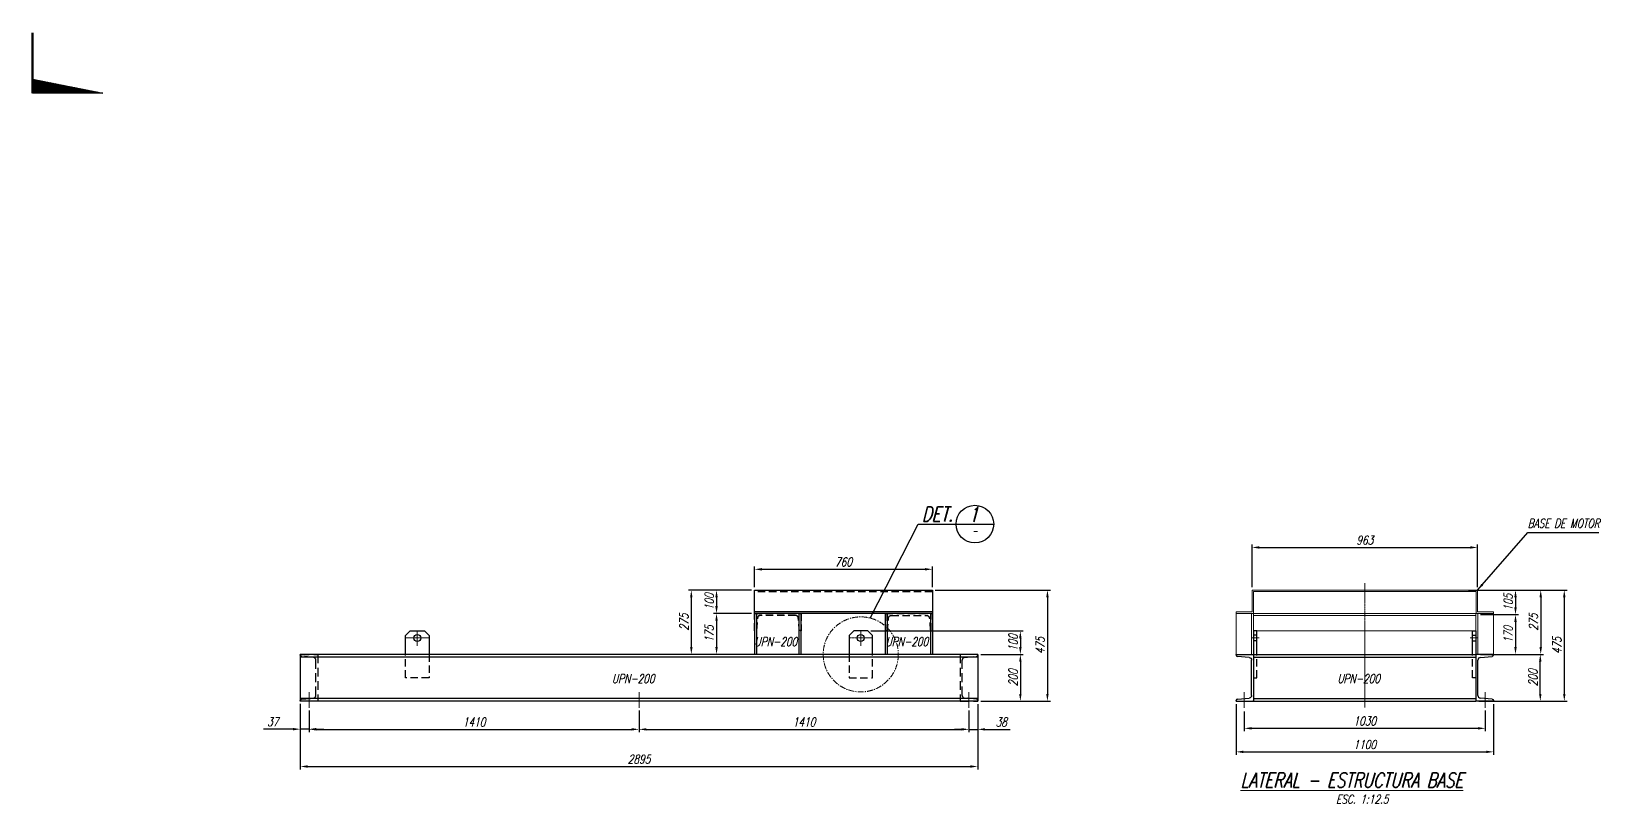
# Model space of a CAD drawing. Header units: millimetres. Extents: x -2122 to 22797, y 3569 to 89276.
# Drawn here: x -1977 to 4729, y 74422 to 77725 of the extents above; entities that cross this region are included whole.
import ezdxf
from ezdxf.enums import TextEntityAlignment as Align

# ---------------------------------------------------------------- set-up
doc = ezdxf.new("R2010")
doc.units = ezdxf.units.MM
doc.header["$LTSCALE"] = 20
doc.linetypes.add('CENTER', pattern=[2, 1.25, -0.25, 0.25, -0.25])
doc.linetypes.add('HIDDEN', pattern=[9.525, 6.35, -3.175])
for name, color, linetype in [('IA-DIM', 7, 'Continuous'), ('IA-EJES', 4, 'CENTER'), ('IA-ESTRUCTURAS', 2, 'Continuous'), ('IA-SEGM', 1, 'HIDDEN'), ('IA-SIMBOLS', 2, 'Continuous'), ('IA-TEXT', 2, 'Continuous')]:
    doc.layers.add(name, color=color, linetype=linetype)
doc.layers.add('IA-TITLE', color=6, linetype='Continuous', lineweight=13)
doc.layers.add('IA-TRAZ', color=8, linetype='Continuous', lineweight=5)
doc.styles.add('ING-AMB', font='romans.shx', dxfattribs={"width": 0.75, "oblique": 15})
doc.styles.add('SALVADOR', font='romans.shx', dxfattribs={"width": 0.75, "oblique": 15})
doc.dimstyles.new('ING-AMB 12.5', dxfattribs={"dimscale": 12.5, "dimtxt": 3, "dimasz": 2.5, "dimexe": 1, "dimexo": 1, "dimgap": 1, "dimtad": 1, "dimdec": 0, "dimzin": 0, "dimdsep": 46, "dimtxsty": 'ING-AMB', "dimcen": 0.1, "dimclrd": 7, "dimclre": 7, "dimclrt": 2, "dimadec": 0, "dimazin": 0, "dimtfac": 1, "dimtdec": 0, "dimtmove": 0, "dimatfit": 3, "dimfxl": 1, "dimtolj": 1, "dimtzin": 0, "dimarcsym": 0})

# ---------------------------------------------------------------- blocks, each defined once
blk = doc.blocks.new('*X23')
at = {"color": 0}
for p, q in [((2.47, 3), (2.84, 3.37)), ((2.65, 3), (3.06, 3.41)), ((2.82, 3), (3.28, 3.46)), ((3, 3), (3.5, 3.5)), ((3.18, 3), (3.72, 3.54)), ((3.35, 3), (3.94, 3.59)), ((3.53, 3), (4.16, 3.63)), ((3.71, 3), (4.38, 3.68)), ((3.88, 3), (4.6, 3.72)), ((4.06, 3), (4.83, 3.77)), ((4.24, 3), (5.05, 3.81)), ((4.41, 3), (5.27, 3.85)), ((4.59, 3), (5.49, 3.9)), ((4.77, 3), (5.71, 3.94)), ((4.94, 3), (5.93, 3.99)), ((5.12, 3), (6.15, 4.03)), ((5.3, 3), (6.37, 4.07)), ((5.47, 3), (6.59, 4.12)), ((5.65, 3), (6.81, 4.16)), ((5.83, 3), (7.04, 4.21)), ((6.01, 3), (7.26, 4.25)), ((6.18, 3), (7.48, 4.3)), ((6.36, 3), (7.7, 4.34)), ((6.54, 3), (7.92, 4.38)), ((6.71, 3), (8.14, 4.43)), ((6.89, 3), (8.36, 4.47)), ((7.07, 3), (8.58, 4.52)), ((7.24, 3), (8.8, 4.56)), ((7.42, 3), (9.02, 4.6)), ((7.6, 3), (9.25, 4.65)), ((7.77, 3), (9.47, 4.69)), ((7.95, 3), (9.69, 4.74)), ((8.13, 3), (9.91, 4.78)), ((8.3, 3), (10.13, 4.83)), ((8.48, 3), (10.35, 4.87)), ((8.66, 3), (10.57, 4.91)), ((8.83, 3), (10.79, 4.96)), ((9.01, 3), (11.01, 5)), ((9.19, 3), (11.23, 5.05)), ((9.36, 3), (11.45, 5.09)), ((9.54, 3), (11.68, 5.14)), ((9.72, 3), (11.9, 5.18)), ((9.89, 3), (12.12, 5.22)), ((10.07, 3), (12.34, 5.27)), ((10.25, 3), (12.56, 5.31)), ((10.42, 3), (12.78, 5.36)), ((10.6, 3), (13, 5.4)), ((10.78, 3), (13.22, 5.44)), ((10.95, 3), (13.44, 5.49)), ((11.13, 3), (13.66, 5.53)), ((11.31, 3), (13.89, 5.58)), ((11.49, 3), (14.11, 5.62)), ((11.66, 3), (14.33, 5.67)), ((11.84, 3), (14.55, 5.71)), ((12.02, 3), (14.77, 5.75)), ((12.19, 3), (14.99, 5.8)), ((12.37, 3), (15.21, 5.84)), ((12.55, 3), (15.43, 5.89)), ((12.72, 3), (15.65, 5.93)), ((12.9, 3), (15.87, 5.97)), ((13.08, 3), (16, 5.92)), ((13.25, 3), (16, 5.75)), ((13.43, 3), (16, 5.57)), ((13.61, 3), (16, 5.39)), ((13.78, 3), (16, 5.22)), ((13.96, 3), (16, 5.04)), ((14.14, 3), (16, 4.86)), ((14.31, 3), (16, 4.69)), ((14.49, 3), (16, 4.51)), ((14.67, 3), (16, 4.33)), ((14.84, 3), (16, 4.16)), ((15.02, 3), (16, 3.98)), ((15.2, 3), (16, 3.8)), ((15.37, 3), (16, 3.63)), ((15.55, 3), (16, 3.45)), ((1.06, 3), (1.07, 3.01)), ((1.23, 3), (1.29, 3.06)), ((1.41, 3), (1.51, 3.1)), ((1.59, 3), (1.73, 3.15)), ((1.76, 3), (1.95, 3.19)), ((1.94, 3), (2.17, 3.23)), ((2.12, 3), (2.4, 3.28)), ((2.29, 3), (2.62, 3.32)), ((15.73, 3), (16, 3.27)), ((15.9, 3), (16, 3.1))]:
    blk.add_line(p, q, dxfattribs=at)
blk = doc.blocks.new('FLECOR')
at = {"layer": 'IA-SIMBOLS'}
for p, q in [((0, -9.98), (-15, -12.98)), ((-15, -12.98), (0, -12.98))]:
    blk.add_line(p, q, dxfattribs=at)
at = {"layer": 'IA-SIMBOLS', "const_width": 0.5}
blk.add_lwpolyline([(0, -12.98), (0, 0)], dxfattribs=at)
at = {"layer": 'IA-SIMBOLS'}
blk.add_blockref('*X23', (-16, -15.98), dxfattribs=at)
blk = doc.blocks.new('DET')
blk.add_line((8.73, 0), (33.29, 0))
blk.add_circle((26.86, 0), 6.43)
at = {"style": 'SALVADOR', "oblique": 15, "width": 0.75}
blk.add_text('DET.', height=5, dxfattribs=at).set_placement((19.34, 0.94), align=Align.RIGHT)
for tag, height, p in [('1', 5, (26.37, 0.82)), ('REFER', 2, (26.86, -3.34))]:
    blk.add_attdef(tag, text='', height=height, dxfattribs=at).set_placement(p, align=Align.CENTER)
blk = doc.blocks.new('*D64')
at = {"layer": 'Defpoints', "color": 0, "ltscale": 0.25, "transparency": 16777216}
for p in [(-827.9, 74860.8), (2067.1, 74860.8), (2067.1, 74581.2)]:
    blk.add_point(p, dxfattribs=at)
at = {"layer": 'IA-DIM', "color": 7, "lineweight": -2, "ltscale": 0.25, "transparency": 16777216}
for p, q in [((-827.9, 74848.3), (-827.9, 74568.7)), ((2067.1, 74848.3), (2067.1, 74568.7)), ((-796.6, 74581.2), (2035.9, 74581.2))]:
    blk.add_line(p, q, dxfattribs=at)
at = {"layer": 'IA-DIM', "color": 7, "ltscale": 0.25, "transparency": 16777216}
for points in [[(-796.6, 74586.4), (-796.6, 74576), (-827.9, 74581.2)], [(2035.9, 74586.4), (2035.9, 74576), (2067.1, 74581.2)]]:
    blk.add_solid(points, dxfattribs=at)
at = {"layer": 'IA-DIM', "color": 2, "ltscale": 0.25, "transparency": 16777216, "insert": (619.6, 74612.5), "char_height": 37.5, "attachment_point": 5, "style": 'ING-AMB'}
blk.add_mtext('\\A1;2895', dxfattribs=at)
blk = doc.blocks.new('*D65')
at = {"layer": 'Defpoints', "color": 0, "ltscale": 0.25, "transparency": 16777216}
for p in [(3171.1, 74860.8), (4271.1, 74860.8), (4271.1, 74643.8)]:
    blk.add_point(p, dxfattribs=at)
at = {"layer": 'IA-DIM', "color": 7, "lineweight": -2, "ltscale": 0.25, "transparency": 16777216}
for p, q in [((3171.1, 74848.3), (3171.1, 74631.3)), ((4271.1, 74848.3), (4271.1, 74631.3)), ((3202.4, 74643.8), (4239.9, 74643.8))]:
    blk.add_line(p, q, dxfattribs=at)
at = {"layer": 'IA-DIM', "color": 7, "ltscale": 0.25, "transparency": 16777216}
for points in [[(3202.4, 74649), (3202.4, 74638.6), (3171.1, 74643.8)], [(4239.9, 74649), (4239.9, 74638.6), (4271.1, 74643.8)]]:
    blk.add_solid(points, dxfattribs=at)
at = {"layer": 'IA-DIM', "color": 2, "ltscale": 0.25, "transparency": 16777216, "insert": (3721.1, 74675.1), "char_height": 37.5, "attachment_point": 5, "style": 'ING-AMB'}
blk.add_mtext('\\A1;1100', dxfattribs=at)
blk = doc.blocks.new('*D77')
at = {"layer": 'Defpoints', "color": 0, "ltscale": 0.25, "transparency": 16777216}
for p in [(2067.1, 75060.8), (2067.1, 74860.8), (2249.2, 74860.8)]:
    blk.add_point(p, dxfattribs=at)
at = {"layer": 'IA-DIM', "color": 7, "lineweight": -2, "ltscale": 0.25, "transparency": 16777216}
for p, q in [((2079.6, 75060.8), (2261.7, 75060.8)), ((2249.2, 75029.5), (2249.2, 74892)), ((2079.6, 74860.8), (2261.7, 74860.8))]:
    blk.add_line(p, q, dxfattribs=at)
at = {"layer": 'IA-DIM', "color": 7, "ltscale": 0.25, "transparency": 16777216}
for points in [[(2244, 75029.5), (2254.4, 75029.5), (2249.2, 75060.8)], [(2244, 74892), (2254.4, 74892), (2249.2, 74860.8)]]:
    blk.add_solid(points, dxfattribs=at)
at = {"layer": 'IA-DIM', "color": 2, "ltscale": 0.25, "transparency": 16777216, "insert": (2217.9, 74960.8), "char_height": 37.5, "attachment_point": 5, "rotation": 90, "style": 'ING-AMB'}
blk.add_mtext('\\A1;200', dxfattribs=at)
blk = doc.blocks.new('*D78')
at = {"layer": 'Defpoints', "color": 0, "ltscale": 0.25, "transparency": 16777216}
for p in [(1597.1, 75160.8), (2067.1, 75060.8), (2249.2, 75060.8)]:
    blk.add_point(p, dxfattribs=at)
at = {"layer": 'IA-DIM', "color": 7, "lineweight": -2, "ltscale": 0.25, "transparency": 16777216}
for p, q in [((1609.6, 75160.8), (2261.7, 75160.8)), ((2249.2, 75129.5), (2249.2, 75092)), ((2079.6, 75060.8), (2261.7, 75060.8))]:
    blk.add_line(p, q, dxfattribs=at)
at = {"layer": 'IA-DIM', "color": 7, "ltscale": 0.25, "transparency": 16777216}
for points in [[(2244, 75129.5), (2254.4, 75129.5), (2249.2, 75160.8)], [(2244, 75092), (2254.4, 75092), (2249.2, 75060.8)]]:
    blk.add_solid(points, dxfattribs=at)
at = {"layer": 'IA-DIM', "color": 2, "ltscale": 0.25, "transparency": 16777216, "insert": (2217.9, 75110.8), "char_height": 37.5, "attachment_point": 5, "rotation": 90, "style": 'ING-AMB'}
blk.add_mtext('\\A1;100', dxfattribs=at)
blk = doc.blocks.new('A$C34910ced')
at = {"color": 0, "linetype": 'Continuous', "lineweight": 0, "extrusion": (2.22045e-16, 1, -2.22045e-16)}
for p, q in [((24312.7, -745), (24487.7, -745)), ((24312.7, -745), (24312.7, -820)), ((24487.7, -820), (24487.7, -745)), ((24494.1, -745), (24487.7, -745)), ((24487.7, -745), (24487.7, -819.6)), ((24494.1, -813.3), (24494.1, -745)), ((24487.7, -811.5), (24312.7, -811.5)), ((24487.7, -820), (24312.7, -820)), ((24412.7, -820), (24412.7, -1770)), ((24412.7, -820), (24487.7, -820)), ((24479.2, -1770), (24479.2, -820)), ((24487.7, -819.6), (24581.4, -819.6)), ((24487.7, -1770), (24487.7, -820)), ((24494.1, -813.3), (24587.7, -813.3)), ((24581.4, -819.6), (24581.4, -1770.4)), ((24587.7, -1776.7), (24587.7, -813.3)), ((24312.7, -1845), (24312.7, -1770)), ((24487.7, -1770), (24312.7, -1770)), ((24487.7, -1778.5), (24312.7, -1778.5)), ((24487.7, -1770), (24412.7, -1770)), ((24487.7, -1770), (24487.7, -1845)), ((24487.7, -1770.4), (24487.7, -1845)), ((24487.7, -1770.4), (24581.4, -1770.4)), ((24494.1, -1776.7), (24587.7, -1776.7)), ((24494.1, -1845), (24494.1, -1776.7)), ((24312.7, -1845), (24487.7, -1845)), ((24487.7, -1845), (24494.1, -1845))]:
    blk.add_line(p, q, dxfattribs=at)
blk = doc.blocks.new('*D95')
at = {"layer": 'Defpoints', "color": 0, "ltscale": 0.25, "transparency": 16777216}
for p in [(1873.1, 75335.8), (2067.1, 74860.8), (2364.9, 74860.8)]:
    blk.add_point(p, dxfattribs=at)
at = {"layer": 'IA-DIM', "color": 7, "lineweight": -2, "ltscale": 0.25, "transparency": 16777216}
for p, q in [((1885.6, 75335.8), (2377.4, 75335.8)), ((2364.9, 75304.5), (2364.9, 74892)), ((2079.6, 74860.8), (2377.4, 74860.8))]:
    blk.add_line(p, q, dxfattribs=at)
at = {"layer": 'IA-DIM', "color": 7, "ltscale": 0.25, "transparency": 16777216}
for points in [[(2359.7, 75304.5), (2370.1, 75304.5), (2364.9, 75335.8)], [(2359.7, 74892), (2370.1, 74892), (2364.9, 74860.8)]]:
    blk.add_solid(points, dxfattribs=at)
at = {"layer": 'IA-DIM', "color": 2, "ltscale": 0.25, "transparency": 16777216, "insert": (2333.6, 75098.3), "char_height": 37.5, "attachment_point": 5, "rotation": 90, "style": 'ING-AMB'}
blk.add_mtext('\\A1;475', dxfattribs=at)
blk = doc.blocks.new('*D96')
at = {"layer": 'Defpoints', "color": 0, "ltscale": 0.25, "transparency": 16777216}
for p in [(1113.1, 75335.8), (843, 75060.8), (1113.1, 75060.8)]:
    blk.add_point(p, dxfattribs=at)
at = {"layer": 'IA-DIM', "color": 7, "lineweight": -2, "ltscale": 0.25, "transparency": 16777216}
for p, q in [((1100.6, 75335.8), (830.5, 75335.8)), ((843, 75304.5), (843, 75092)), ((1100.6, 75060.8), (830.5, 75060.8))]:
    blk.add_line(p, q, dxfattribs=at)
at = {"layer": 'IA-DIM', "color": 7, "ltscale": 0.25, "transparency": 16777216}
for points in [[(837.8, 75304.5), (848.2, 75304.5), (843, 75335.8)], [(837.8, 75092), (848.2, 75092), (843, 75060.8)]]:
    blk.add_solid(points, dxfattribs=at)
at = {"layer": 'IA-DIM', "color": 2, "ltscale": 0.25, "transparency": 16777216, "insert": (811.7, 75198.3), "char_height": 37.5, "attachment_point": 5, "rotation": 90, "style": 'ING-AMB'}
blk.add_mtext('\\A1;275', dxfattribs=at)
blk = doc.blocks.new('*D97')
at = {"layer": 'Defpoints', "color": 0, "ltscale": 0.25, "transparency": 16777216}
for p in [(1873.1, 75424.6), (1113.1, 75335.8), (1873.1, 75335.8)]:
    blk.add_point(p, dxfattribs=at)
at = {"layer": 'IA-DIM', "color": 7, "lineweight": -2, "ltscale": 0.25, "transparency": 16777216}
for p, q in [((1113.1, 75348.3), (1113.1, 75437.1)), ((1144.4, 75424.6), (1841.9, 75424.6)), ((1873.1, 75348.3), (1873.1, 75437.1))]:
    blk.add_line(p, q, dxfattribs=at)
at = {"layer": 'IA-DIM', "color": 7, "ltscale": 0.25, "transparency": 16777216}
for points in [[(1144.4, 75429.8), (1144.4, 75419.4), (1113.1, 75424.6)], [(1841.9, 75429.8), (1841.9, 75419.4), (1873.1, 75424.6)]]:
    blk.add_solid(points, dxfattribs=at)
at = {"layer": 'IA-DIM', "color": 2, "ltscale": 0.25, "transparency": 16777216, "insert": (1493.1, 75455.9), "char_height": 37.5, "attachment_point": 5, "style": 'ING-AMB'}
blk.add_mtext('\\A1;760', dxfattribs=at)
blk = doc.blocks.new('*D98')
at = {"layer": 'Defpoints', "color": 0, "ltscale": 0.25, "transparency": 16777216}
for p in [(4202.8, 75518), (3239.4, 75335.8), (4202.8, 75335.8)]:
    blk.add_point(p, dxfattribs=at)
at = {"layer": 'IA-DIM', "color": 7, "lineweight": -2, "ltscale": 0.25, "transparency": 16777216}
for p, q in [((3239.4, 75348.3), (3239.4, 75530.5)), ((3270.6, 75518), (4171.6, 75518)), ((4202.8, 75348.3), (4202.8, 75530.5))]:
    blk.add_line(p, q, dxfattribs=at)
at = {"layer": 'IA-DIM', "color": 7, "ltscale": 0.25, "transparency": 16777216}
for points in [[(3270.6, 75523.3), (3270.6, 75512.8), (3239.4, 75518)], [(4171.6, 75523.3), (4171.6, 75512.8), (4202.8, 75518)]]:
    blk.add_solid(points, dxfattribs=at)
at = {"layer": 'IA-DIM', "color": 2, "ltscale": 0.25, "transparency": 16777216, "insert": (3721.1, 75549.3), "char_height": 37.5, "attachment_point": 5, "style": 'ING-AMB'}
blk.add_mtext('\\A1;963', dxfattribs=at)
blk = doc.blocks.new('*D99')
at = {"layer": 'Defpoints', "color": 0, "ltscale": 0.25, "transparency": 16777216}
for p in [(4152.3, 75335.8), (4196.1, 74860.8), (4573.8, 74860.8)]:
    blk.add_point(p, dxfattribs=at)
at = {"layer": 'IA-DIM', "color": 7, "lineweight": -2, "ltscale": 0.25, "transparency": 16777216}
for p, q in [((4164.8, 75335.8), (4586.3, 75335.8)), ((4573.8, 75304.5), (4573.8, 74892)), ((4208.6, 74860.8), (4586.3, 74860.8))]:
    blk.add_line(p, q, dxfattribs=at)
at = {"layer": 'IA-DIM', "color": 7, "ltscale": 0.25, "transparency": 16777216}
for points in [[(4568.5, 75304.5), (4579, 75304.5), (4573.8, 75335.8)], [(4568.5, 74892), (4579, 74892), (4573.8, 74860.8)]]:
    blk.add_solid(points, dxfattribs=at)
at = {"layer": 'IA-DIM', "color": 2, "ltscale": 0.25, "transparency": 16777216, "insert": (4542.5, 75098.3), "char_height": 37.5, "attachment_point": 5, "rotation": 90, "style": 'ING-AMB'}
blk.add_mtext('\\A1;475', dxfattribs=at)
blk = doc.blocks.new('*D126')
at = {"layer": 'Defpoints', "color": 0, "ltscale": 0.25, "transparency": 16777216}
for p in [(-827.9, 74862.2), (-790.4, 74832.8), (-790.4, 74741)]:
    blk.add_point(p, dxfattribs=at)
at = {"layer": 'IA-DIM', "color": 7, "lineweight": -2, "ltscale": 0.25, "transparency": 16777216}
for p, q in [((-827.9, 74849.7), (-827.9, 74728.5)), ((-790.4, 74820.3), (-790.4, 74728.5)), ((-859.1, 74741), (-985.3, 74741)), ((-790.4, 74741), (-827.9, 74741)), ((-759.1, 74741), (-727.9, 74741))]:
    blk.add_line(p, q, dxfattribs=at)
at = {"layer": 'IA-DIM', "color": 7, "ltscale": 0.25, "transparency": 16777216}
for points in [[(-859.1, 74746.2), (-859.1, 74735.8), (-827.9, 74741)], [(-759.1, 74746.2), (-759.1, 74735.8), (-790.4, 74741)]]:
    blk.add_solid(points, dxfattribs=at)
at = {"layer": 'IA-DIM', "color": 2, "ltscale": 0.25, "transparency": 16777216, "insert": (-945.9, 74772.2), "char_height": 37.5, "attachment_point": 5, "style": 'ING-AMB'}
blk.add_mtext('\\A1;37', dxfattribs=at)
blk = doc.blocks.new('*D127')
at = {"layer": 'Defpoints', "color": 0, "ltscale": 0.25, "transparency": 16777216}
for p in [(-790.4, 74832.8), (619.6, 74832.8), (619.6, 74740.1)]:
    blk.add_point(p, dxfattribs=at)
at = {"layer": 'IA-DIM', "color": 7, "lineweight": -2, "ltscale": 0.25, "transparency": 16777216}
for p, q in [((-790.4, 74820.3), (-790.4, 74727.6)), ((619.6, 74820.3), (619.6, 74727.6)), ((-759.1, 74740.1), (588.4, 74740.1))]:
    blk.add_line(p, q, dxfattribs=at)
at = {"layer": 'IA-DIM', "color": 7, "ltscale": 0.25, "transparency": 16777216}
for points in [[(-759.1, 74745.3), (-759.1, 74734.9), (-790.4, 74740.1)], [(588.4, 74745.3), (588.4, 74734.9), (619.6, 74740.1)]]:
    blk.add_solid(points, dxfattribs=at)
at = {"layer": 'IA-DIM', "color": 2, "ltscale": 0.25, "transparency": 16777216, "insert": (-85.4, 74771.4), "char_height": 37.5, "attachment_point": 5, "style": 'ING-AMB'}
blk.add_mtext('\\A1;1410', dxfattribs=at)
blk = doc.blocks.new('*D128')
at = {"layer": 'Defpoints', "color": 0, "ltscale": 0.25, "transparency": 16777216}
for p in [(619.6, 74832.8), (2029.6, 74832.8), (2029.6, 74740.1)]:
    blk.add_point(p, dxfattribs=at)
at = {"layer": 'IA-DIM', "color": 7, "lineweight": -2, "ltscale": 0.25, "transparency": 16777216}
for p, q in [((619.6, 74820.3), (619.6, 74727.6)), ((2029.6, 74820.3), (2029.6, 74727.6)), ((650.9, 74740.1), (1998.4, 74740.1))]:
    blk.add_line(p, q, dxfattribs=at)
at = {"layer": 'IA-DIM', "color": 7, "ltscale": 0.25, "transparency": 16777216}
for points in [[(650.9, 74745.3), (650.9, 74734.9), (619.6, 74740.1)], [(1998.4, 74745.3), (1998.4, 74734.9), (2029.6, 74740.1)]]:
    blk.add_solid(points, dxfattribs=at)
at = {"layer": 'IA-DIM', "color": 2, "ltscale": 0.25, "transparency": 16777216, "insert": (1324.6, 74771.4), "char_height": 37.5, "attachment_point": 5, "style": 'ING-AMB'}
blk.add_mtext('\\A1;1410', dxfattribs=at)
blk = doc.blocks.new('*D129')
at = {"layer": 'Defpoints', "color": 0, "ltscale": 0.25, "transparency": 16777216}
for p in [(2067.1, 74860.8), (2029.6, 74832.8), (2067.1, 74740.1)]:
    blk.add_point(p, dxfattribs=at)
at = {"layer": 'IA-DIM', "color": 7, "lineweight": -2, "ltscale": 0.25, "transparency": 16777216}
for p, q in [((2067.1, 74848.3), (2067.1, 74727.6)), ((2029.6, 74820.3), (2029.6, 74727.6)), ((1998.4, 74740.1), (1967.1, 74740.1)), ((2029.6, 74740.1), (2067.1, 74740.1)), ((2098.4, 74740.1), (2205.5, 74740.1))]:
    blk.add_line(p, q, dxfattribs=at)
at = {"layer": 'IA-DIM', "color": 7, "ltscale": 0.25, "transparency": 16777216}
for points in [[(1998.4, 74745.3), (1998.4, 74734.9), (2029.6, 74740.1)], [(2098.4, 74745.3), (2098.4, 74734.9), (2067.1, 74740.1)]]:
    blk.add_solid(points, dxfattribs=at)
at = {"layer": 'IA-DIM', "color": 2, "ltscale": 0.25, "transparency": 16777216, "insert": (2167.6, 74771.4), "char_height": 37.5, "attachment_point": 5, "style": 'ING-AMB'}
blk.add_mtext('\\A1;38', dxfattribs=at)
blk = doc.blocks.new('*D169')
at = {"layer": 'Defpoints', "color": 0, "ltscale": 0.25, "transparency": 16777216}
for p in [(1113.1, 75335.8), (950.8, 75235.8), (1113.1, 75235.8)]:
    blk.add_point(p, dxfattribs=at)
at = {"layer": 'IA-DIM', "color": 7, "lineweight": -2, "ltscale": 0.25, "transparency": 16777216}
for p, q in [((1100.6, 75335.8), (938.3, 75335.8)), ((950.8, 75304.5), (950.8, 75267)), ((1100.6, 75235.8), (938.3, 75235.8))]:
    blk.add_line(p, q, dxfattribs=at)
at = {"layer": 'IA-DIM', "color": 7, "ltscale": 0.25, "transparency": 16777216}
for points in [[(945.6, 75304.5), (956, 75304.5), (950.8, 75335.8)], [(945.6, 75267), (956, 75267), (950.8, 75235.8)]]:
    blk.add_solid(points, dxfattribs=at)
at = {"layer": 'IA-DIM', "color": 2, "ltscale": 0.25, "transparency": 16777216, "insert": (919.6, 75285.8), "char_height": 37.5, "attachment_point": 5, "rotation": 90, "style": 'ING-AMB'}
blk.add_mtext('\\A1;100', dxfattribs=at)
blk = doc.blocks.new('*D170')
at = {"layer": 'Defpoints', "color": 0, "ltscale": 0.25, "transparency": 16777216}
for p in [(1113.1, 75235.8), (950.8, 75060.8), (1113.1, 75060.8)]:
    blk.add_point(p, dxfattribs=at)
at = {"layer": 'IA-DIM', "color": 7, "lineweight": -2, "ltscale": 0.25, "transparency": 16777216}
for p, q in [((1100.6, 75235.8), (938.3, 75235.8)), ((950.8, 75204.5), (950.8, 75092)), ((1100.6, 75060.8), (938.3, 75060.8))]:
    blk.add_line(p, q, dxfattribs=at)
at = {"layer": 'IA-DIM', "color": 7, "ltscale": 0.25, "transparency": 16777216}
for points in [[(945.6, 75204.5), (956, 75204.5), (950.8, 75235.8)], [(945.6, 75092), (956, 75092), (950.8, 75060.8)]]:
    blk.add_solid(points, dxfattribs=at)
at = {"layer": 'IA-DIM', "color": 2, "ltscale": 0.25, "transparency": 16777216, "insert": (919.6, 75148.3), "char_height": 37.5, "attachment_point": 5, "rotation": 90, "style": 'ING-AMB'}
blk.add_mtext('\\A1;175', dxfattribs=at)
blk = doc.blocks.new('*D171')
at = {"layer": 'Defpoints', "color": 0, "ltscale": 0.25, "transparency": 16777216}
for p in [(4202.8, 75335.8), (4202.8, 75060.8), (4473, 75060.8)]:
    blk.add_point(p, dxfattribs=at)
at = {"layer": 'IA-DIM', "color": 7, "lineweight": -2, "ltscale": 0.25, "transparency": 16777216}
for p, q in [((4215.3, 75335.8), (4485.5, 75335.8)), ((4473, 75304.5), (4473, 75092)), ((4215.3, 75060.8), (4485.5, 75060.8))]:
    blk.add_line(p, q, dxfattribs=at)
at = {"layer": 'IA-DIM', "color": 7, "ltscale": 0.25, "transparency": 16777216}
for points in [[(4467.8, 75304.5), (4478.2, 75304.5), (4473, 75335.8)], [(4467.8, 75092), (4478.2, 75092), (4473, 75060.8)]]:
    blk.add_solid(points, dxfattribs=at)
at = {"layer": 'IA-DIM', "color": 2, "ltscale": 0.25, "transparency": 16777216, "insert": (4441.8, 75198.3), "char_height": 37.5, "attachment_point": 5, "rotation": 90, "style": 'ING-AMB'}
blk.add_mtext('\\A1;275', dxfattribs=at)
blk = doc.blocks.new('*D172')
at = {"layer": 'Defpoints', "color": 0, "ltscale": 0.25, "transparency": 16777216}
for p in [(4202.8, 75335.8), (4202.8, 75230.9), (4365.2, 75230.9)]:
    blk.add_point(p, dxfattribs=at)
at = {"layer": 'IA-DIM', "color": 7, "lineweight": -2, "ltscale": 0.25, "transparency": 16777216}
for p, q in [((4215.3, 75335.8), (4377.7, 75335.8)), ((4365.2, 75304.5), (4365.2, 75262.1)), ((4215.3, 75230.9), (4377.7, 75230.9))]:
    blk.add_line(p, q, dxfattribs=at)
at = {"layer": 'IA-DIM', "color": 7, "ltscale": 0.25, "transparency": 16777216}
for points in [[(4360, 75304.5), (4370.4, 75304.5), (4365.2, 75335.8)], [(4360, 75262.1), (4370.4, 75262.1), (4365.2, 75230.9)]]:
    blk.add_solid(points, dxfattribs=at)
at = {"layer": 'IA-DIM', "color": 2, "ltscale": 0.25, "transparency": 16777216, "insert": (4333.9, 75283.3), "char_height": 37.5, "attachment_point": 5, "rotation": 90, "style": 'ING-AMB'}
blk.add_mtext('\\A1;105', dxfattribs=at)
blk = doc.blocks.new('*D173')
at = {"layer": 'Defpoints', "color": 0, "ltscale": 0.25, "transparency": 16777216}
for p in [(4202.8, 75230.9), (4202.8, 75060.8), (4365.2, 75060.8)]:
    blk.add_point(p, dxfattribs=at)
at = {"layer": 'IA-DIM', "color": 7, "lineweight": -2, "ltscale": 0.25, "transparency": 16777216}
for p, q in [((4215.3, 75230.9), (4377.7, 75230.9)), ((4365.2, 75199.6), (4365.2, 75092)), ((4215.3, 75060.8), (4377.7, 75060.8))]:
    blk.add_line(p, q, dxfattribs=at)
at = {"layer": 'IA-DIM', "color": 7, "ltscale": 0.25, "transparency": 16777216}
for points in [[(4360, 75199.6), (4370.4, 75199.6), (4365.2, 75230.9)], [(4360, 75092), (4370.4, 75092), (4365.2, 75060.8)]]:
    blk.add_solid(points, dxfattribs=at)
at = {"layer": 'IA-DIM', "color": 2, "ltscale": 0.25, "transparency": 16777216, "insert": (4333.9, 75145.8), "char_height": 37.5, "attachment_point": 5, "rotation": 90, "style": 'ING-AMB'}
blk.add_mtext('\\A1;170', dxfattribs=at)
blk = doc.blocks.new('*D174')
at = {"layer": 'Defpoints', "color": 0, "ltscale": 0.25, "transparency": 16777216}
for p in [(4233.6, 75060.8), (4471.2, 75060.8), (4233.6, 74860.8)]:
    blk.add_point(p, dxfattribs=at)
at = {"layer": 'IA-DIM', "color": 7, "lineweight": -2, "ltscale": 0.25, "transparency": 16777216}
for p, q in [((4246.1, 75060.8), (4483.7, 75060.8)), ((4471.2, 74892), (4471.2, 75029.5)), ((4246.1, 74860.8), (4483.7, 74860.8))]:
    blk.add_line(p, q, dxfattribs=at)
at = {"layer": 'IA-DIM', "color": 7, "ltscale": 0.25, "transparency": 16777216}
for points in [[(4466, 75029.5), (4476.4, 75029.5), (4471.2, 75060.8)], [(4466, 74892), (4476.4, 74892), (4471.2, 74860.8)]]:
    blk.add_solid(points, dxfattribs=at)
at = {"layer": 'IA-DIM', "color": 2, "ltscale": 0.25, "transparency": 16777216, "insert": (4439.9, 74960.8), "char_height": 37.5, "attachment_point": 5, "rotation": 90, "style": 'ING-AMB'}
blk.add_mtext('\\A1;200', dxfattribs=at)
blk = doc.blocks.new('*D175')
at = {"layer": 'Defpoints', "color": 0, "ltscale": 0.25, "transparency": 16777216}
for p in [(3206.1, 74829.1), (4236.1, 74832.8), (4236.1, 74744.5)]:
    blk.add_point(p, dxfattribs=at)
at = {"layer": 'IA-DIM', "color": 7, "lineweight": -2, "ltscale": 0.25, "transparency": 16777216}
for p, q in [((3206.1, 74816.6), (3206.1, 74732)), ((4236.1, 74820.3), (4236.1, 74732)), ((3237.4, 74744.5), (4204.9, 74744.5))]:
    blk.add_line(p, q, dxfattribs=at)
at = {"layer": 'IA-DIM', "color": 7, "ltscale": 0.25, "transparency": 16777216}
for points in [[(3237.4, 74749.7), (3237.4, 74739.3), (3206.1, 74744.5)], [(4204.9, 74749.7), (4204.9, 74739.3), (4236.1, 74744.5)]]:
    blk.add_solid(points, dxfattribs=at)
at = {"layer": 'IA-DIM', "color": 2, "ltscale": 0.25, "transparency": 16777216, "insert": (3721.1, 74775.7), "char_height": 37.5, "attachment_point": 5, "style": 'ING-AMB'}
blk.add_mtext('\\A1;1030', dxfattribs=at)

msp = doc.modelspace()

# ---------------------------------------------------------------- linework, layer by layer
at = {"layer": 'IA-EJES', "lineweight": 15, "ltscale": 0.25}
for p, q in [((3721.1, 75365.1), (3721.1, 74833.9)), ((-377.9, 75130.8), (-277.9, 75130.8)), ((-327.9, 75097.1), (-327.9, 75164.5)), ((1617.1, 75130.8), (1517.1, 75130.8)), ((1567.1, 75097.1), (1567.1, 75164.5)), ((3270.1, 75130.8), (3236.1, 75130.8)), ((4172.1, 75130.8), (4206.1, 75130.8)), ((-790.4, 74832.8), (-790.4, 74900.3)), ((619.6, 74832.8), (619.6, 74900.3)), ((2029.6, 74832.8), (2029.6, 74900.3)), ((3206.1, 74832.8), (3206.1, 74900.3)), ((4236.1, 74832.8), (4236.1, 74900.3))]:
    msp.add_line(p, q, dxfattribs=at)
at = {"layer": 'IA-ESTRUCTURAS', "extrusion": (2.44929e-16, 1, -1.83697e-16)}
for p, q in [((1113.1, 75235.8), (1113.1, 75060.8)), ((1121.6, 75235.8), (1121.6, 75060.8)), ((1304.6, 75060.8), (1304.6, 75235.8)), ((1313.1, 75060.8), (1313.1, 75235.8))]:
    msp.add_line(p, q, dxfattribs=at)
at = {"layer": 'IA-ESTRUCTURAS', "extrusion": (-2.44929e-16, 1, -1.83697e-16)}
for p, q in [((1673.1, 75060.8), (1673.1, 75235.8)), ((1681.6, 75060.8), (1681.6, 75235.8)), ((1864.6, 75235.8), (1864.6, 75060.8)), ((1873.1, 75235.8), (1873.1, 75060.8))]:
    msp.add_line(p, q, dxfattribs=at)
at = {"layer": 'IA-ESTRUCTURAS', "extrusion": (2.06626e-48, 1, -1.83697e-16)}
for p, q in [((2067.1, 75060.8), (-827.9, 75060.8)), ((2067.1, 75060.8), (2067.1, 74860.8)), ((2067.1, 74872.3), (-827.9, 74872.3)), ((2067.1, 74860.8), (-827.9, 74860.8))]:
    msp.add_line(p, q, dxfattribs=at)
at = {"layer": 'IA-ESTRUCTURAS'}
msp.add_line((-827.9, 75060.8), (-827.9, 74862.2), dxfattribs=at)
at = {"layer": 'IA-ESTRUCTURAS', "extrusion": (2.06626e-48, -1, -1.83697e-16)}
msp.add_line((2067.1, 75049.3), (-827.9, 75049.3), dxfattribs=at)
at = {"layer": 'IA-ESTRUCTURAS', "extrusion": (0, 1, -2.22045e-16)}
for p, q in [((3171.1, 75057.9), (3171.1, 75060.8)), ((3171.1, 75060.8), (3246.1, 75060.8)), ((3227.1, 75047.8), (3176.6, 75052)), ((3246.1, 75060.8), (3246.1, 74860.8)), ((3246.1, 75057.9), (3246.1, 75060.8)), ((3246.1, 75060.8), (4196.1, 75060.8)), ((4196.1, 75060.8), (4196.1, 74860.8)), ((4271.1, 75060.8), (4196.1, 75060.8)), ((4196.1, 75060.8), (4196.1, 75057.9)), ((4196.1, 75057.9), (4196.1, 75060.8)), ((4215.2, 75047.8), (4265.6, 75052)), ((4271.1, 75057.9), (4271.1, 75060.8)), ((3237.6, 74885.3), (3237.6, 75036.3)), ((4204.6, 74885.3), (4204.6, 75036.3)), ((3171.1, 74860.8), (3171.1, 74863.6)), ((3176.6, 74869.6), (3227.1, 74873.8)), ((3246.1, 74860.8), (3246.1, 74863.6)), ((3246.1, 74860.8), (4196.1, 74860.8)), ((4196.1, 74863.6), (4196.1, 74860.8)), ((4265.6, 74869.6), (4215.2, 74873.8)), ((4271.1, 74860.8), (4271.1, 74863.6))]:
    msp.add_line(p, q, dxfattribs=at)
at = {"layer": 'IA-ESTRUCTURAS', "extrusion": (-2.06626e-48, -1, -1.83697e-16)}
msp.add_line((3246.1, 75049.3), (4196.1, 75049.3), dxfattribs=at)
at = {"layer": 'IA-ESTRUCTURAS', "extrusion": (0, -1, -2.22045e-16)}
for p, q in [((3171.1, 74860.8), (3246.1, 74860.8)), ((4271.1, 74860.8), (4196.1, 74860.8))]:
    msp.add_line(p, q, dxfattribs=at)
at = {"layer": 'IA-ESTRUCTURAS', "extrusion": (-2.06626e-48, 1, -1.83697e-16)}
msp.add_line((3246.1, 74872.3, -1283.4), (4196.1, 74872.3, -1283.4), dxfattribs=at)
at = {"layer": 'IA-ESTRUCTURAS'}
msp.add_lwpolyline([(1873.1, 75235.8), (1113.1, 75235.8), (1113.1, 75335.8), (1873.1, 75335.8)], close=True, dxfattribs=at)
msp.add_lwpolyline([(1873.1, 75242.7), (1113.1, 75242.7)], dxfattribs=at)
at = {"layer": 'IA-ESTRUCTURAS', "color": 2}
for points in [[(-377.9, 75060.8), (-377.9, 75140.8), (-357.9, 75160.8), (-297.9, 75160.8), (-277.9, 75140.8), (-277.9, 75060.8)], [(1617.1, 75060.8), (1617.1, 75140.8), (1597.1, 75160.8), (1537.1, 75160.8), (1517.1, 75140.8), (1517.1, 75060.8)], [(3260.1, 75060.8), (3260.1, 75160.8), (3246.1, 75160.8), (3246.1, 75060.8)], [(4182.1, 75060.8), (4182.1, 75160.8), (4196.1, 75160.8), (4196.1, 75060.8)]]:
    msp.add_lwpolyline(points, dxfattribs=at)
for centre in [(-327.9, 75130.8, 0), (1567.1, 75130.8, 0)]:
    msp.add_circle(centre, 15, dxfattribs=at)
at = {"layer": 'IA-ESTRUCTURAS'}
for centre, radius, start, end in [((3177.1, 75057.9), 6, 180, 265.23079), ((4216.1, 75036.3), 11.5, 94.76921, 180), ((3177.1, 74863.6), 6, 94.76921, 180), ((4216.1, 74885.3), 11.5, 180, 265.23079)]:
    msp.add_arc(centre, radius, start, end, dxfattribs=at)
at = {"layer": 'IA-ESTRUCTURAS', "extrusion": (0, -2.22045e-16, -1)}
for centre, radius, start, end in [((-3226.1, 75036.3), 11.5, 94.76921, 180), ((-4265.1, 75057.9), 6, 180, 265.23079), ((-3226.1, 74885.3), 11.5, 180, 265.23079), ((-4265.1, 74863.6), 6, 94.76921, 180)]:
    msp.add_arc(centre, radius, start, end, dxfattribs=at)
at = {"layer": 'IA-SEGM', "ltscale": 0.25, "extrusion": (2.44929e-16, 1, -1.83697e-16)}
msp.add_line((1313.1, 75235.8), (1113.1, 75235.8), dxfattribs=at)
at = {"layer": 'IA-SEGM', "ltscale": 0.25, "extrusion": (-2.44929e-16, 1, -1.83697e-16)}
msp.add_line((1673.1, 75235.8), (1873.1, 75235.8), dxfattribs=at)
at = {"layer": 'IA-SEGM', "ltscale": 0.25}
for p, q in [((3260.1, 75143.3, 0), (3246.1, 75143.3)), ((3260.1, 75118.3, 0), (3246.1, 75118.3)), ((4182.1, 75143.3, 0), (4196.1, 75143.3)), ((4182.1, 75118.3, 0), (4196.1, 75118.3)), ((-277.9, 74960.8), (-377.9, 74960.8)), ((1517.1, 74960.8), (1617.1, 74960.8))]:
    msp.add_line(p, q, dxfattribs=at)
for points in [[(1873.1, 75328.9), (1113.1, 75328.9)], [(-377.9, 74960.8), (-377.9, 75060.8)], [(-277.9, 75060.8), (-277.9, 74960.8)], [(1517.1, 75060.8), (1517.1, 74960.8)], [(1617.1, 74960.8), (1617.1, 75060.8)], [(3246.1, 75060.8), (3246.1, 74960.8), (3260.1, 74960.8), (3260.1, 75060.8)], [(4196.1, 75060.8), (4196.1, 74960.8), (4182.1, 74960.8), (4182.1, 75060.8)]]:
    msp.add_lwpolyline(points, dxfattribs=at)
at = {"layer": 'IA-SEGM', "ltscale": 0.3}
for points in [[(-761.4, 74885.3), (-761.4, 75036.3, 0.390038), (-771.9, 75047.8), (-822.4, 75052, -0.390038), (-827.9, 75057.9), (-827.9, 75060.8), (-752.9, 75060.8), (-752.9, 74860.8), (-827.9, 74860.8), (-827.9, 74863.6, -0.390038), (-822.4, 74869.6), (-771.9, 74873.8, 0.390038)], [(2000.6, 74885.3), (2000.6, 75036.3, -0.390038), (2011.2, 75047.8), (2061.6, 75052, 0.390038), (2067.1, 75057.9), (2067.1, 75060.8), (1992.1, 75060.8), (1992.1, 74860.8), (2067.1, 74860.8), (2067.1, 74863.6, 0.390038), (2061.6, 74869.6), (2011.2, 74873.8, -0.390038)]]:
    msp.add_lwpolyline(points, format="xyb", close=True, dxfattribs=at)
at = {"layer": 'IA-SEGM', "ltscale": 0.25}
for points in [[(1113.1, 75161.8), (1113.1, 75199.3), (1113.1, 75235.8)], [(1113.1, 75235.8), (1213.1, 75235.8), (1313.1, 75235.8)], [(1313.1, 75235.8), (1313.1, 75199.3), (1313.1, 75161.8)], [(1873.1, 75235.8), (1773.1, 75235.8), (1673.1, 75235.8)], [(1673.1, 75235.8), (1673.1, 75199.3), (1673.1, 75161.8)], [(1873.1, 75161.8), (1873.1, 75199.3), (1873.1, 75235.8)], [(1116, 75161.8), (1114.6, 75161.8), (1113.1, 75161.8)], [(1313.1, 75161.8), (1311.7, 75161.8), (1310.3, 75161.8)], [(1870.3, 75161.8), (1871.7, 75161.8), (1873.1, 75161.8)]]:
    msp.add_open_spline(points, degree=2, dxfattribs=at)
for points, weights, knots in [([(1288.6, 75227.3), (1213.1, 75227.3), (1137.6, 75227.3), (1127.1, 75227.3), (1126.2, 75216.7), (1124.1, 75192.5), (1122, 75167.3), (1121.5, 75161.8), (1116, 75161.8)], [1, 1, 1, 0.73591517227, 1, 1, 1, 0.73618993247, 1], [0, 0, 0, 1, 1, 2.487558, 2.487558, 3.487558, 3.487558, 4.974304, 4.974304, 4.974304]), ([(1310.3, 75161.8), (1304.8, 75161.8), (1304.3, 75167.3), (1302.2, 75192.5), (1300.1, 75216.7), (1299.2, 75227.3), (1288.6, 75227.3)], [1, 0.736189932283, 1, 1, 1, 0.73591517227, 1], [9.974304, 9.974304, 9.974304, 11.46105, 11.46105, 12.46105, 12.46105, 13.948608, 13.948608, 13.948608]), ([(1676, 75161.8), (1681.5, 75161.8), (1682, 75167.3), (1684.1, 75192.5), (1686.2, 75216.7), (1687.1, 75227.3), (1697.6, 75227.3)], [1, 0.736189932283, 1, 1, 1, 0.73591517227, 1], [9.974304, 9.974304, 9.974304, 11.46105, 11.46105, 12.46105, 12.46105, 13.948608, 13.948608, 13.948608]), ([(1697.6, 75227.3), (1773.1, 75227.3), (1848.6, 75227.3), (1859.2, 75227.3), (1860.1, 75216.7), (1862.2, 75192.5), (1864.3, 75167.3), (1864.8, 75161.8), (1870.3, 75161.8)], [1, 1, 1, 0.73591517227, 1, 1, 1, 0.73618993247, 1], [0, 0, 0, 1, 1, 2.487558, 2.487558, 3.487558, 3.487558, 4.974304, 4.974304, 4.974304])]:
    msp.add_rational_spline(points, weights, degree=2, knots=knots, dxfattribs=at)
at = {"layer": 'IA-TITLE', "linetype": 'CENTER'}
msp.add_circle((1567.1, 75060.6, 0), 160.5, dxfattribs=at)
at = {"layer": 'IA-TRAZ', "extrusion": (2.2446e-16, 1, -2.22045e-16)}
msp.add_line((773.4, 74860.8), (423.4, 74860.8), dxfattribs=at)

# ---------------------------------------------------------------- block references
at = {"layer": 'IA-ESTRUCTURAS', "rotation": 90}
msp.add_blockref('A$C34910ced', (2426.1, 50748.1), dxfattribs=at)
at = {"layer": 'IA-SIMBOLS', "xscale": -20, "yscale": 20, "zscale": 20}
msp.add_blockref('FLECOR', (-1972.3, 77720.1, -395), dxfattribs=at)
at = {"layer": 'IA-SIMBOLS', "xscale": 12.5, "yscale": 12.5, "zscale": 12.5}
msp.add_blockref('DET', (1719.1, 75617.9, -197.5), dxfattribs=at).add_auto_attribs({'1': '1', 'REFER': '-'})

# ---------------------------------------------------------------- texts
at = {"layer": 'IA-DIM', "color": 2, "insert": (4417.1, 75621.1, 40.1), "char_height": 37.5, "width": 959.331, "attachment_point": 4, "style": 'ING-AMB'}
msp.add_mtext('\\A1;BASE DE MOTOR ', dxfattribs=at)
at = {"layer": 'IA-TEXT', "color": 2, "char_height": 37.5, "attachment_point": 7, "style": 'ING-AMB'}
for insert in [(1113.1, 75096.4, -1283.4), (1673.1, 75096.4, -1283.4), (503.5, 74938.1, -1283.4), (3603.7, 74938.1, -1283.4)]:
    msp.add_mtext('UPN-200', dxfattribs=dict(at, insert=insert))
at = {"layer": 'IA-TEXT', "color": 2, "insert": (3598, 74422.4), "char_height": 37.5, "attachment_point": 7, "line_spacing_factor": 0.37, "style": 'ING-AMB'}
msp.add_mtext('ESC. 1:12.5', dxfattribs=at)
at = {"layer": 'IA-TITLE', "insert": (2437.6, 74554), "char_height": 62.5, "attachment_point": 1, "style": 'ING-AMB'}
msp.add_mtext_dynamic_manual_height_columns('\\pi752.23972;{\\LLATERAL - ESTRUCTURA BASE}', width=2599.351, gutter_width=250, heights=[0], dxfattribs=at)

# ---------------------------------------------------------------- dimensions: what is measured, and where the dimension line sits
at = {"layer": 'IA-DIM', "ltscale": 0.25}
for base, p1, p2, picture, middle in [((4202.8, 75518), (3239.4, 75335.8), (4202.8, 75335.8), '*D98', (3721.1, 75549.3)), ((1873.1, 75424.6), (1113.1, 75335.8), (1873.1, 75335.8), '*D97', (1493.1, 75455.9)), ((2067.1, 74581.2), (-827.9, 74860.8), (2067.1, 74860.8), '*D64', (619.6, 74612.5)), ((2067.14427, 74740.134717), (2029.644266, 74832.825833), (2067.14427, 74860.793753), '*D129', (2167.591849, 74771.384717)), ((4271.1, 74643.8), (3171.1, 74860.8), (4271.1, 74860.8), '*D65', (3721.1, 74675.1)), ((619.6, 74740.1), (-790.4, 74832.8), (619.6, 74832.8), '*D127', (-85.4, 74771.4)), ((2029.6, 74740.1), (619.6, 74832.8), (2029.6, 74832.8), '*D128', (1324.6, 74771.4)), ((4236.1, 74744.5), (3206.1, 74829.1), (4236.1, 74832.8), '*D175', (3721.1, 74775.7))]:
    dim = msp.add_linear_dim(base=base, p1=p1, p2=p2, dimstyle='ING-AMB 12.5', dxfattribs=at)
    dim.commit()
    dim.dimension.update_dxf_attribs({"geometry": picture, "text_midpoint": middle})
for base, p1, p2, picture, middle in [((843, 75060.8), (1113.1, 75335.8), (1113.1, 75060.8), '*D96', (811.7, 75198.3)), ((950.8, 75235.8), (1113.1, 75335.8), (1113.1, 75235.8), '*D169', (919.6, 75285.8)), ((2364.9, 74860.8), (1873.1, 75335.8), (2067.1, 74860.8), '*D95', (2333.6, 75098.3)), ((4573.8, 74860.8), (4152.3, 75335.8), (4196.1, 74860.8), '*D99', (4542.5, 75098.3)), ((4473, 75060.8), (4202.8, 75335.8), (4202.8, 75060.8), '*D171', (4441.8, 75198.3)), ((4365.2, 75230.9), (4202.8, 75335.8), (4202.8, 75230.9), '*D172', (4333.9, 75283.3)), ((950.8, 75060.8), (1113.1, 75235.8), (1113.1, 75060.8), '*D170', (919.6, 75148.3)), ((4365.2, 75060.8), (4202.8, 75230.9), (4202.8, 75060.8), '*D173', (4333.9, 75145.8)), ((2249.2, 74860.8), (2067.1, 75060.8), (2067.1, 74860.8), '*D77', (2217.9, 74960.8)), ((4471.2, 75060.8), (4233.6, 74860.8), (4233.6, 75060.8), '*D174', (4439.9, 74960.8))]:
    dim = msp.add_linear_dim(base=base, p1=p1, p2=p2, angle=90, dimstyle='ING-AMB 12.5', dxfattribs=at)
    dim.commit()
    dim.dimension.update_dxf_attribs({"geometry": picture, "text_midpoint": middle})
dim = msp.add_linear_dim(base=(2249.2, 75060.8), p1=(1597.1, 75160.8), p2=(2067.1, 75060.8), angle=90, dimstyle='ING-AMB 12.5', dxfattribs=at)
dim.commit()
dim.dimension.update_dxf_attribs({"geometry": '*D78', "text_midpoint": (2249.2, 75110.8), "dimtype": 160})
dim = msp.add_linear_dim(base=(-790.355734, 74740.979312), p1=(-827.85573, 74862.219291), p2=(-790.355734, 74832.825833), dimstyle='ING-AMB 12.5', dxfattribs=at)
dim.commit()
dim.dimension.update_dxf_attribs({"geometry": '*D126', "text_midpoint": (-945.931919, 74740.979312), "dimtype": 160})

# ---------------------------------------------------------------- leaders
at = {"layer": 'IA-SIMBOLS'}
msp.add_leader([(1606.9, 75216.1, -197.5), (1813.1, 75617.9, -197.5), (1843.2, 75617.9, -197.5)], dimstyle='ING-AMB 12.5', override={"dimgap": 1, "dimtad": 1}, dxfattribs=at)
at = {"layer": 'IA-TEXT', "ltscale": 0.25}
msp.add_leader([(4202.8, 75335.8, 40.1), (4417.9, 75581.3, 40.1), (4720.8, 75581.3, 40.1)], dimstyle='ING-AMB 12.5', dxfattribs=at)

doc.saveas('drawing.dxf')
